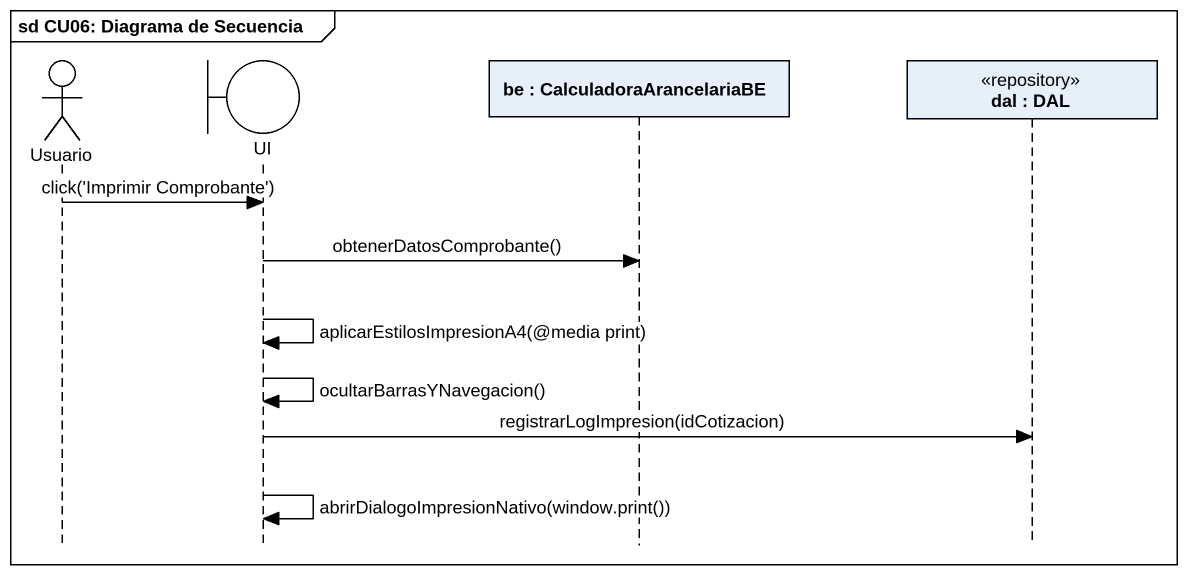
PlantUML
@startuml
mainframe sd CU06: Diagrama de Secuencia
hide footbox
actor Usuario
boundary UI
participant "be : CalculadoraArancelariaBE" as be_CalculadoraArancelariaBE
participant "dal : DAL" as dal_DAL <<repository>>

Usuario -> UI : click('Imprimir Comprobante')
UI -> be_CalculadoraArancelariaBE : obtenerDatosComprobante()
UI -> UI : aplicarEstilosImpresionA4(@media print)
UI -> UI : ocultarBarrasYNavegacion()
UI -> dal_DAL : registrarLogImpresion(idCotizacion)
UI -> UI : abrirDialogoImpresionNativo(window.print())
@enduml
